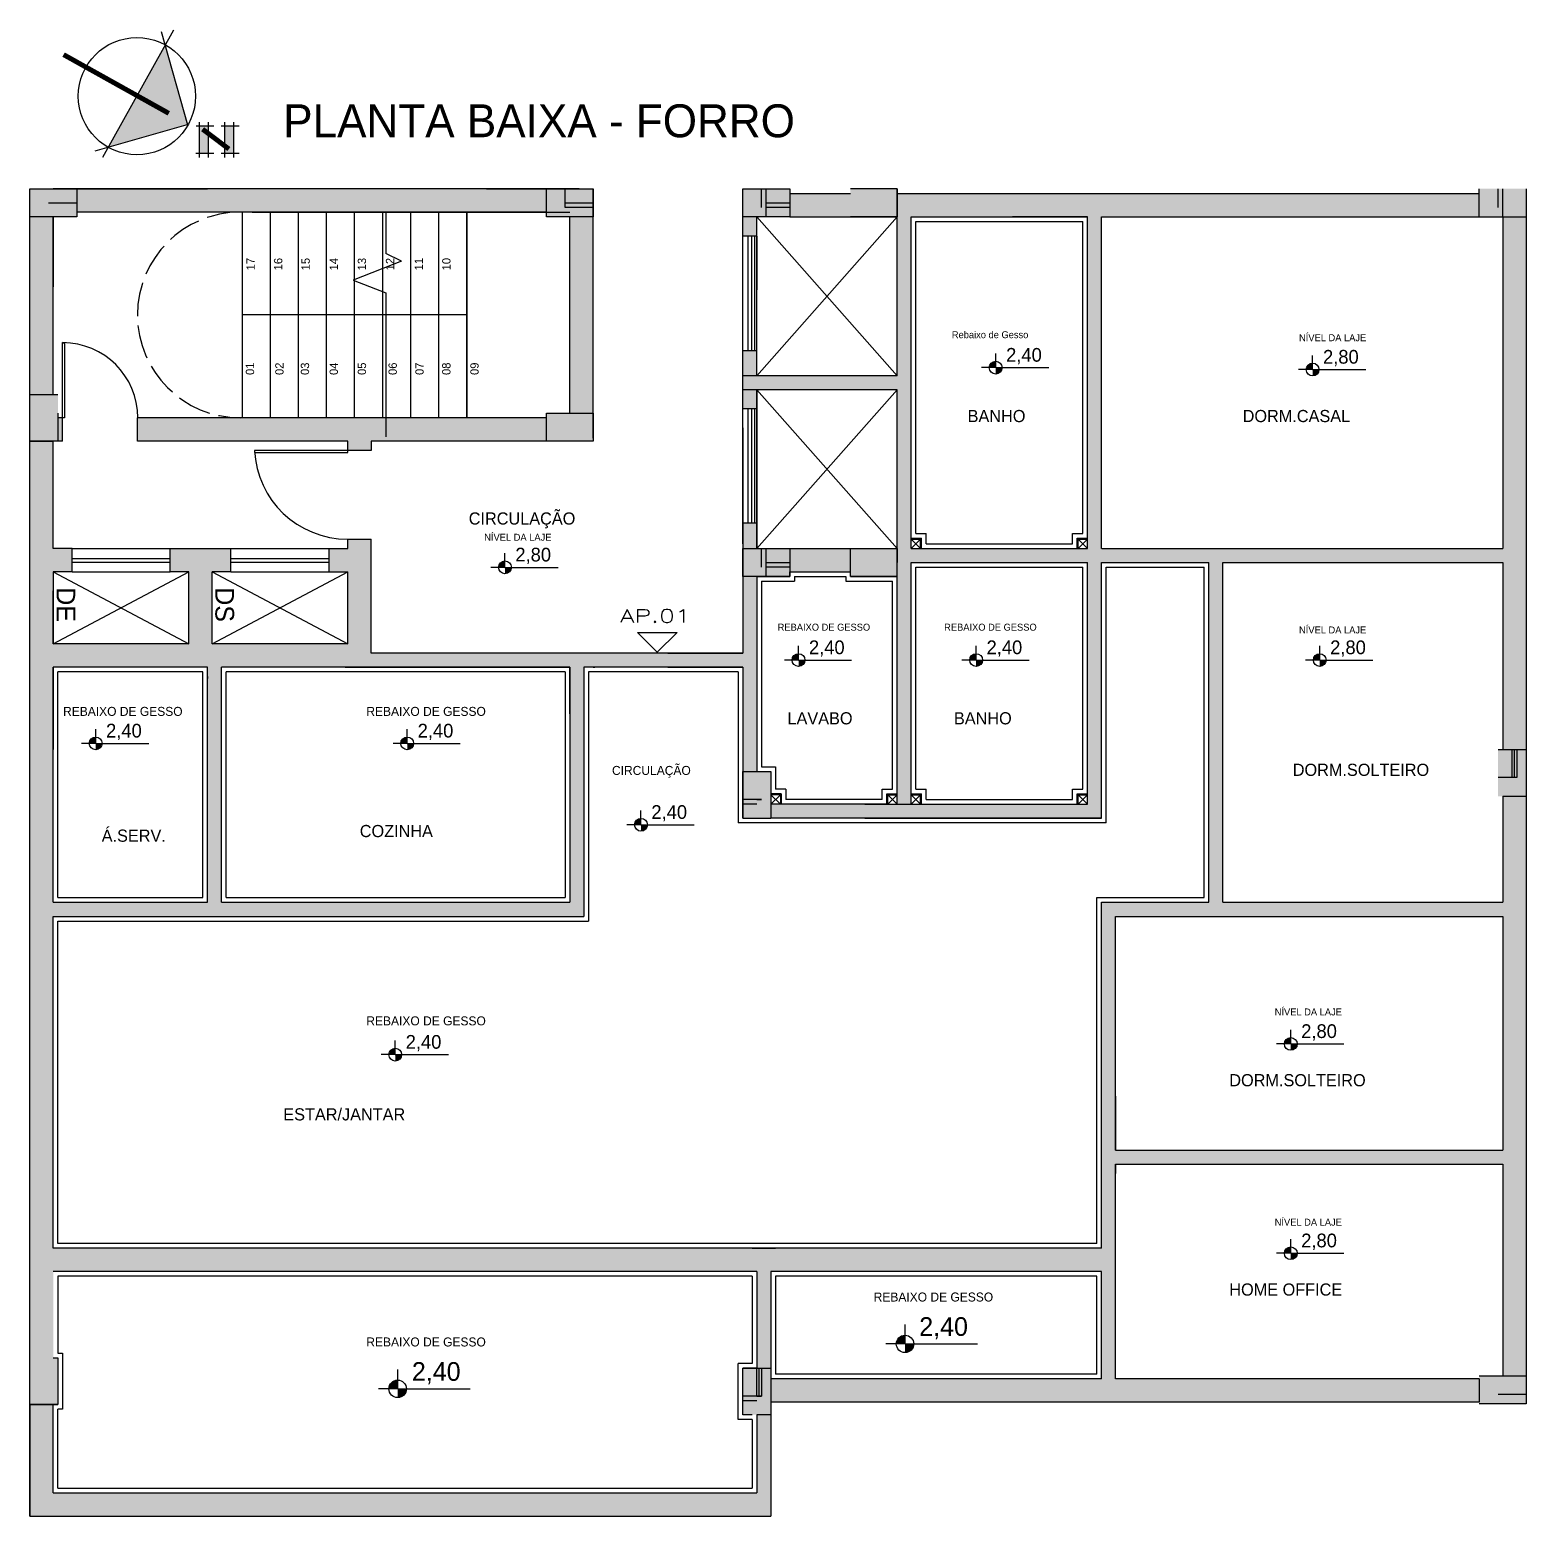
# Model space of a CAD drawing. Header units: millimetres. Extents: x 935 to 1399, y 512 to 900.
# Drawn here: x 1259.73 to 1275.73, y 815.16 to 831.06 of the extents above; entities that cross this region are included whole.
import ezdxf

# ---------------------------------------------------------------- set-up
doc = ezdxf.new("R2010")
doc.units = ezdxf.units.MM
doc.linetypes.add('ACAD_ISO02W100', pattern=[15, 12, -3])
for name, color, linetype in [('COR1', 1, 'Continuous'), ('COR2', 2, 'Continuous'), ('COR5', 5, 'Continuous'), ('COTAS', 6, 'Continuous'), ('MOBIL', 7, 'Continuous'), ('projeçao', 7, 'ACAD_ISO02W100'), ('SANITARIOS', 5, 'Continuous'), ('UNIDADE', 3, 'Continuous')]:
    doc.layers.add(name, color=color, linetype=linetype)
doc.styles.add('REGUA80', font='simplex.shx', dxfattribs={"width": 1.4, "height": 20})

msp = doc.modelspace()

# ---------------------------------------------------------------- hatches: boundary and pattern name
h = msp.add_hatch(color=254)
h.paths.add_polyline_path([(1265.25481, 829.35952), (1260.23213, 829.35952), (1260.23213, 829.10952), (1265.25481, 829.10952)])
h.paths.add_polyline_path([(1265.75481, 829.05952), (1265.50481, 829.05952), (1265.50481, 826.95952), (1265.75481, 826.95952)])
h.paths.add_polyline_path([(1265.25481, 826.90952), (1260.88213, 826.90952), (1260.88213, 826.65952), (1263.13213, 826.65952), (1263.13213, 826.55952), (1263.38213, 826.55952), (1263.38213, 826.65952), (1265.25481, 826.65952)])
h.paths.add_polyline_path([(1260.08213, 826.90952), (1260.03213, 826.90952), (1260.03213, 826.65952), (1260.08213, 826.65952)])
h.paths.add_polyline_path([(1259.98213, 827.44952), (1259.73213, 827.44952), (1259.73213, 827.15952), (1259.98213, 827.15952)])
h.paths.add_polyline_path([(1259.98213, 829.05952), (1259.73213, 829.05952), (1259.73213, 828.76952), (1259.98213, 828.76952)])
for color, points in [(256, [(1260.23213, 829.35952), (1259.73213, 829.35952), (1259.73213, 829.05952), (1260.23213, 829.05952)]), (256, [(1260.23213, 829.35952), (1259.73213, 829.35952), (1259.73213, 829.05952), (1260.23213, 829.05952)]), (256, [(1265.75481, 829.35952), (1265.25481, 829.35952), (1265.25481, 829.05952), (1265.75481, 829.05952)]), (256, [(1267.85713, 829.35952), (1267.35713, 829.35952), (1267.35713, 829.05952), (1267.85713, 829.05952)]), (256, [(1269.00713, 829.35952), (1268.50713, 829.35952), (1268.50713, 829.05952), (1269.00713, 829.05952)]), (256, [(1275.73213, 829.35952), (1275.23213, 829.35952), (1275.23213, 829.05952), (1275.73213, 829.05952)]), (254, [(1259.98213, 828.76952), (1259.73213, 828.76952), (1259.73213, 827.44952), (1259.98213, 827.44952)]), (256, [(1260.03213, 826.65952), (1260.03213, 827.15952), (1259.73213, 827.15952), (1259.73213, 826.65952)]), (256, [(1265.25481, 826.95952), (1265.25481, 826.65952), (1265.75481, 826.65952), (1265.75481, 826.95952)]), (256, [(1267.85713, 825.50952), (1267.35713, 825.50952), (1267.35713, 825.20952), (1267.85713, 825.20952)]), (256, [(1269.00713, 825.50952), (1268.50713, 825.50952), (1268.50713, 825.20952), (1269.00713, 825.20952)]), (256, [(1275.43213, 823.35952), (1275.43213, 822.85952), (1275.73213, 822.85952), (1275.73213, 823.35952)]), (256, [(1267.35713, 823.12558), (1267.35713, 822.62558), (1267.65713, 822.62558), (1267.65713, 823.12558)]), (256, [(1259.73213, 816.35199), (1260.03213, 816.35199), (1260.03213, 816.85199), (1259.73213, 816.85199)]), (256, [(1267.35713, 816.74346), (1267.35713, 816.24346), (1267.65713, 816.24346), (1267.65713, 816.74346)]), (256, [(1275.73213, 816.65952), (1275.23213, 816.65952), (1275.23213, 816.35952), (1275.73213, 816.35952)])]:
    msp.add_hatch(color=color).paths.add_polyline_path(points)
h = msp.add_hatch(color=254)
h.dxf.hatch_style = 1
h.paths.add_polyline_path([(1269.15713, 829.05952), (1271.04044, 829.05952), (1271.04044, 825.50952), (1271.19044, 825.50952), (1271.19044, 827.90952), (1271.19044, 829.05952), (1275.23213, 829.05952), (1275.23213, 829.30952), (1274.03213, 829.30952), (1269.00713, 829.30952), (1269.00713, 829.05952), (1269.00713, 827.70952), (1269.00713, 827.53452), (1269.00713, 827.40952), (1269.00713, 827.35952), (1267.35713, 827.35952), (1267.35713, 827.20952), (1269.00713, 827.20952), (1269.00713, 825.50952), (1269.15713, 825.50952), (1269.15713, 827.20952)])
h.paths.add_polyline_path([(1275.73213, 829.05952), (1275.48213, 829.05952), (1275.48213, 825.50952), (1275.73213, 825.50952)])
h = msp.add_hatch(color=254)
h.dxf.hatch_style = 1
h.paths.add_polyline_path([(1268.50713, 829.30952), (1267.85713, 829.30952), (1267.85713, 829.15952), (1267.85713, 829.05952), (1268.50713, 829.05952)])
h.paths.add_polyline_path([(1267.50713, 829.05952), (1267.35713, 829.05952), (1267.35713, 828.85261), (1267.50713, 828.85261)])
h.paths.add_polyline_path([(1267.50713, 827.62761), (1267.35713, 827.62761), (1267.35713, 827.35952), (1267.50713, 827.35952)])
h.paths.add_polyline_path([(1267.50713, 827.20952), (1267.35713, 827.20952), (1267.35713, 827.00817), (1267.50713, 827.00817)])
h.paths.add_polyline_path([(1268.50713, 825.50952), (1267.85713, 825.50952), (1267.85713, 825.30952), (1267.85713, 825.25952), (1268.50713, 825.25952)])
h.paths.add_polyline_path([(1267.50713, 825.78317), (1267.35713, 825.78317), (1267.35713, 825.55952), (1267.35713, 825.50952), (1267.50713, 825.50952)])
h = msp.add_hatch(color=7)
h.paths.add_polyline_path([(1270.06022, 827.51439, 0.41421356), (1269.99179, 827.44596), (1270.06022, 827.44596)])
h.paths.add_polyline_path([(1270.06022, 827.44596), (1270.06022, 827.37754, 0.41421356), (1270.12864, 827.44596)])
h = msp.add_hatch(color=7)
h.paths.add_polyline_path([(1273.44913, 827.49346, 0.41421356), (1273.3807, 827.42504), (1273.44913, 827.42504)])
h.paths.add_polyline_path([(1273.44913, 827.42504), (1273.44913, 827.35661, 0.41421356), (1273.51756, 827.42504)])
h = msp.add_hatch(color=254)
h.dxf.hatch_style = 1
h.paths.add_polyline_path([(1259.98213, 824.49163), (1259.98213, 824.75952), (1259.98213, 825.00952), (1259.98213, 825.05952), (1259.98213, 825.25952), (1260.18213, 825.25952), (1260.18213, 825.50952), (1259.98213, 825.50952), (1259.98213, 826.65952), (1259.83213, 826.65952), (1259.73213, 826.65952), (1259.73213, 821.57558), (1265.65481, 821.57558), (1265.65481, 824.39163), (1263.38213, 824.39163), (1263.38213, 825.50952), (1263.38213, 825.60942), (1263.13213, 825.60942), (1263.13213, 825.50952), (1262.93213, 825.50952), (1262.93213, 825.25952), (1263.13213, 825.25952), (1263.13213, 824.49163), (1261.68213, 824.49163), (1261.68213, 825.25952), (1261.88213, 825.25952), (1261.88213, 825.50952), (1261.23213, 825.50952), (1261.23213, 825.25952), (1261.43213, 825.25952), (1261.43213, 824.65952), (1261.43213, 824.50952), (1261.43213, 824.49163)])
h.paths.add_polyline_path([(1261.63213, 824.24163), (1261.63213, 821.72558), (1259.98213, 821.72558), (1259.98213, 824.24163)], flags=16)
h.paths.add_polyline_path([(1261.58213, 824.19163), (1261.58213, 821.77558), (1260.03213, 821.77558), (1260.03213, 824.19163)], flags=0)
h.paths.add_polyline_path([(1260.50366, 823.42555, -1), (1260.36681, 823.42555, -1)], flags=0)
h.paths.add_polyline_path([(1261.78213, 824.24163), (1265.50481, 824.24163), (1265.50481, 821.72558), (1261.78213, 821.72558)], flags=16)
h.paths.add_polyline_path([(1261.83213, 824.19163), (1265.45481, 824.19163), (1265.45481, 821.77558), (1261.83213, 821.77558)], flags=0)
h.paths.add_polyline_path([(1263.8355, 823.42555, -1), (1263.69864, 823.42555, -1)], flags=0)
h.paths.add_polyline_path([(1260.50999, 823.672), (1261.02328, 823.672), (1261.02328, 823.42758), (1260.50999, 823.42758)], flags=8)
h.paths.add_polyline_path([(1260.06265, 823.84017), (1261.58389, 823.84017), (1261.58389, 823.69606), (1260.06265, 823.69606)], flags=8)
h.paths.add_polyline_path([(1263.30558, 823.84017), (1264.82681, 823.84017), (1264.82681, 823.69606), (1263.30558, 823.69606)], flags=8)
h.paths.add_polyline_path([(1263.84183, 823.672), (1264.35511, 823.672), (1264.35511, 823.42758), (1263.84183, 823.42758)], flags=8)
h.paths.add_polyline_path([(1263.22688, 822.58566), (1264.11529, 822.58566), (1264.11529, 822.39064), (1263.22688, 822.39064)], flags=8)
h.paths.add_polyline_path([(1260.46736, 822.53613), (1261.26909, 822.53613), (1261.26909, 822.34112), (1260.46736, 822.34112)], flags=8)
h = msp.add_hatch(color=254)
h.dxf.hatch_style = 1
h.paths.add_polyline_path([(1271.19044, 825.50952), (1271.04044, 825.50952), (1269.15713, 825.50952), (1269.00713, 825.50952), (1269.00713, 822.77558), (1269.15713, 822.77558), (1269.15713, 825.35952), (1270.89044, 825.35952), (1271.04044, 825.35952), (1271.04044, 823.77558), (1271.04044, 822.77558), (1271.19044, 822.77558)])
h = msp.add_hatch(color=254)
h.dxf.hatch_style = 1
h.paths.add_polyline_path([(1275.73213, 825.50952), (1272.44044, 825.50952), (1272.14044, 825.50952), (1271.19444, 825.50952), (1271.19044, 825.51352), (1271.19044, 825.50952), (1271.19044, 825.35952), (1272.34044, 825.35952), (1272.34044, 821.95747), (1272.49044, 821.95747), (1272.49044, 825.35952), (1275.48213, 825.35952), (1275.48213, 823.35952), (1275.63213, 823.35952), (1275.73213, 823.35952)])
h.paths.add_polyline_path([(1275.73213, 822.85952), (1275.48213, 822.85952), (1275.48213, 822.00257), (1275.48213, 821.95747), (1275.73213, 821.95747)], flags=17)
h = msp.add_hatch(color=7)
h.paths.add_polyline_path([(1264.81196, 825.3773, 0.41421356), (1264.74353, 825.30888), (1264.81196, 825.30888)])
h.paths.add_polyline_path([(1264.81196, 825.30888), (1264.81196, 825.24045, 0.41421356), (1264.88038, 825.30888)])
h = msp.add_hatch(color=254)
h.dxf.hatch_style = 1
h.paths.add_polyline_path([(1267.50713, 825.20952), (1267.35713, 825.20952), (1267.35713, 824.39163), (1267.35713, 823.12558), (1267.50713, 823.12558), (1267.50713, 824.24163)])
h = msp.add_hatch(color=254)
h.dxf.hatch_style = 1
h.paths.add_polyline_path([(1267.35713, 824.39163), (1265.65481, 824.39163), (1265.65481, 824.24163), (1267.35713, 824.24163)])
h = msp.add_hatch(color=7)
h.paths.add_polyline_path([(1267.95157, 824.3855, 0.41421356), (1267.88314, 824.31707), (1267.95157, 824.31707)])
h.paths.add_polyline_path([(1267.95157, 824.31707), (1267.95157, 824.24864, 0.41421356), (1268.01999, 824.31707)])
h = msp.add_hatch(color=7)
h.paths.add_polyline_path([(1269.8511, 824.3855, 0.41421356), (1269.78268, 824.31707), (1269.8511, 824.31707)])
h.paths.add_polyline_path([(1269.8511, 824.31707), (1269.8511, 824.24864, 0.41421356), (1269.91953, 824.31707)])
h = msp.add_hatch(color=7)
h.paths.add_polyline_path([(1273.52566, 824.3855, 0.41421356), (1273.45724, 824.31707), (1273.52566, 824.31707)])
h.paths.add_polyline_path([(1273.52566, 824.31707), (1273.52566, 824.24864, 0.41421356), (1273.59409, 824.31707)])
h = msp.add_hatch(color=7)
h.paths.add_polyline_path([(1260.43524, 823.49398, 0.41421356), (1260.36681, 823.42555), (1260.43524, 823.42555)])
h.paths.add_polyline_path([(1260.43524, 823.42555), (1260.43524, 823.35713, 0.41421356), (1260.50366, 823.42555)])
h = msp.add_hatch(color=7)
h.paths.add_polyline_path([(1263.76707, 823.49398, 0.41421356), (1263.69864, 823.42555), (1263.76707, 823.42555)])
h.paths.add_polyline_path([(1263.76707, 823.42555), (1263.76707, 823.35713, 0.41421356), (1263.8355, 823.42555)])
h = msp.add_hatch(color=254)
h.dxf.hatch_style = 1
h.paths.add_polyline_path([(1271.19044, 822.77558), (1269.15713, 822.77558), (1268.65935, 822.77558), (1267.65713, 822.77558), (1267.65713, 822.62558), (1271.19044, 822.62558)])
h = msp.add_hatch(color=7)
h.paths.add_polyline_path([(1266.26658, 822.62343, 0.41421356), (1266.19815, 822.55501), (1266.26658, 822.55501)])
h.paths.add_polyline_path([(1266.26658, 822.55501), (1266.26658, 822.48658, 0.41421356), (1266.335, 822.55501)])
h = msp.add_hatch(color=254)
h.dxf.hatch_style = 1
h.paths.add_polyline_path([(1275.73213, 821.95747), (1275.48213, 821.95747), (1275.48213, 821.72558), (1272.49044, 821.72558), (1272.49044, 821.95747), (1272.34044, 821.95747), (1272.34044, 821.72558), (1271.19044, 821.72558), (1271.19044, 821.57558), (1275.73213, 821.57558)])
h = msp.add_hatch(color=254)
h.dxf.hatch_style = 1
h.paths.add_polyline_path([(1259.98213, 821.57558), (1259.73213, 821.57558), (1259.73213, 816.85199), (1259.98213, 816.85199), (1259.98213, 818.00558)])
h = msp.add_hatch(color=254)
h.dxf.hatch_style = 1
h.paths.add_polyline_path([(1271.34044, 821.57558), (1271.19044, 821.57558), (1271.19044, 818.92558), (1275.73213, 818.92558), (1275.73213, 821.57558), (1275.48213, 821.57558), (1275.48213, 821.12558), (1275.48213, 819.92558), (1275.48213, 819.62558), (1275.48213, 819.07558), (1271.34044, 819.07558)])
h.paths.add_polyline_path([(1275.73213, 818.92558), (1275.48213, 818.92558), (1275.48213, 816.65952), (1275.73213, 816.65952)])
h = msp.add_hatch(color=7)
h.paths.add_polyline_path([(1263.63915, 820.16458, 0.41421356), (1263.57072, 820.09615), (1263.63915, 820.09615)])
h.paths.add_polyline_path([(1263.63915, 820.09615), (1263.63915, 820.02772, 0.41421356), (1263.70757, 820.09615)])
h = msp.add_hatch(color=7)
h.paths.add_polyline_path([(1273.21607, 820.2793, 0.41421356), (1273.14765, 820.21087), (1273.21607, 820.21087)])
h.paths.add_polyline_path([(1273.21607, 820.21087), (1273.21607, 820.14245, 0.41421356), (1273.2845, 820.21087)])
h = msp.add_hatch(color=254)
h.dxf.hatch_style = 1
h.paths.add_polyline_path([(1271.34044, 818.92558), (1271.19044, 818.92558), (1271.19044, 818.02558), (1271.19044, 816.37952), (1275.23213, 816.37952), (1275.23213, 816.62952), (1271.34044, 816.62952)])
h = msp.add_hatch(color=254)
h.dxf.hatch_style = 1
h.paths.add_polyline_path([(1267.65713, 818.02558), (1267.50713, 818.02558), (1267.50713, 816.74346), (1267.55713, 816.74346), (1267.65713, 816.74346)])
h.paths.add_polyline_path([(1271.19044, 816.62952), (1267.65713, 816.62952), (1267.65713, 816.37952), (1271.19044, 816.37952)])
h = msp.add_hatch(color=7)
h.paths.add_polyline_path([(1273.21607, 818.03989, 0.41421356), (1273.14765, 817.97147), (1273.21607, 817.97147)])
h.paths.add_polyline_path([(1273.21607, 817.97147), (1273.21607, 817.90304, 0.41421356), (1273.2845, 817.97147)])
h = msp.add_hatch(color=7)
h.paths.add_polyline_path([(1269.09075, 817.09464, 0.41421356), (1268.99744, 817.00132), (1269.09075, 817.00132)])
h.paths.add_polyline_path([(1269.09075, 817.00132), (1269.09075, 816.908, 0.41421356), (1269.18407, 817.00132)])
h = msp.add_hatch(color=7)
h.paths.add_polyline_path([(1263.66513, 816.61379, 0.41421356), (1263.57182, 816.52048), (1263.66513, 816.52048)])
h.paths.add_polyline_path([(1263.66513, 816.52048), (1263.66513, 816.42716, 0.41421356), (1263.75845, 816.52048)])
h = msp.add_hatch(color=254)
h.dxf.hatch_style = 1
h.paths.add_polyline_path([(1259.98213, 816.35199), (1259.73213, 816.35199), (1259.73213, 815.15952), (1267.50713, 815.15952), (1267.65713, 815.15952), (1267.65713, 815.40952), (1259.98213, 815.40952)])
h = msp.add_hatch(color=254)
h.dxf.hatch_style = 1
h.paths.add_polyline_path([(1267.65713, 816.24346), (1267.50713, 816.24346), (1267.50713, 815.40952), (1267.65713, 815.40952)])
at = {"layer": 'MOBIL'}
for points in [[(1267.50713, 818.02558), (1259.98213, 818.02558), (1259.98213, 817.77558), (1267.50713, 817.77558)], [(1271.19044, 818.02558), (1267.70713, 818.02558), (1267.65713, 818.02558), (1267.65713, 817.77558), (1271.19044, 817.77558)]]:
    msp.add_hatch(color=254, dxfattribs=at).paths.add_polyline_path(points)

# ---------------------------------------------------------------- linework, layer by layer
for p, q in [((1259.73213, 829.35952), (1260.23213, 829.35952)), ((1259.73213, 829.05952), (1259.73213, 829.35952)), ((1259.73213, 829.35952), (1260.23213, 829.35952)), ((1259.73213, 829.35952), (1260.23213, 829.35952)), ((1259.73213, 829.05952), (1259.73213, 829.35952)), ((1260.23213, 829.35952), (1260.23213, 829.05952)), ((1260.23213, 829.35952), (1260.23213, 829.15952)), ((1260.23213, 829.35952), (1260.23213, 829.05952)), ((1260.23213, 829.35952), (1260.23213, 829.15952)), ((1265.25481, 829.35952), (1265.75481, 829.35952)), ((1265.25481, 829.05952), (1265.25481, 829.35952)), ((1265.45481, 829.15952), (1265.45481, 829.35952)), ((1265.45481, 829.35952), (1265.75481, 829.35952)), ((1265.75481, 829.35952), (1265.75481, 829.05952)), ((1265.75481, 829.35952), (1265.75481, 829.15952)), ((1267.35713, 829.35952), (1267.85713, 829.35952)), ((1267.35713, 829.05952), (1267.35713, 829.35952)), ((1267.55713, 829.15952), (1267.55713, 829.35952)), ((1267.55713, 829.35952), (1267.85713, 829.35952)), ((1267.60713, 829.05952), (1267.60713, 829.35952)), ((1267.85713, 829.35952), (1267.85713, 829.05952)), ((1267.85713, 829.35952), (1267.85713, 829.15952)), ((1269.00713, 829.05952), (1269.00713, 829.35952)), ((1269.00713, 829.35952), (1269.00713, 829.20952)), ((1269.00713, 829.05952), (1269.00713, 829.35952)), ((1275.23213, 829.05952), (1275.23213, 829.35952)), ((1275.43213, 829.15952), (1275.43213, 829.35952)), ((1275.48213, 829.05952), (1275.48213, 829.35952)), ((1275.73213, 829.35952), (1275.73213, 829.05952)), ((1275.73213, 829.35952), (1275.73213, 829.15952)), ((1259.93213, 829.20952), (1260.23213, 829.20952)), ((1259.93213, 829.20952), (1260.23213, 829.20952)), ((1265.45481, 829.20952), (1265.75481, 829.20952)), ((1265.75481, 829.15952), (1265.45481, 829.15952)), ((1267.60713, 829.20952), (1267.85713, 829.20952)), ((1267.85713, 829.15952), (1267.60713, 829.15952)), ((1260.23213, 829.05952), (1259.73213, 829.05952)), ((1260.23213, 829.05952), (1259.73213, 829.05952)), ((1265.75481, 829.05952), (1265.25481, 829.05952)), ((1267.85713, 829.05952), (1267.35713, 829.05952)), ((1269.00713, 829.05952), (1268.50713, 829.05952)), ((1275.23213, 829.05952), (1275.73213, 829.05952)), ((1259.73213, 826.65952), (1259.73213, 827.15952)), ((1259.73213, 827.15952), (1260.03213, 827.15952)), ((1260.03213, 826.95952), (1260.03213, 826.65952)), ((1260.03213, 826.90952), (1260.03213, 826.65952)), ((1265.25481, 826.95952), (1265.75481, 826.95952)), ((1265.25481, 826.65952), (1265.25481, 826.95952)), ((1265.45481, 826.95952), (1265.75481, 826.95952)), ((1265.75481, 826.95952), (1265.75481, 826.65952)), ((1265.75481, 826.95952), (1265.75481, 826.75952)), ((1260.03213, 826.65952), (1259.73213, 826.65952)), ((1260.03213, 826.65952), (1259.83213, 826.65952)), ((1265.75481, 826.65952), (1265.25481, 826.65952)), ((1267.35713, 825.50952), (1267.85713, 825.50952)), ((1267.35713, 825.20952), (1267.35713, 825.50952)), ((1267.55713, 825.30952), (1267.55713, 825.50952)), ((1267.55713, 825.50952), (1267.85713, 825.50952)), ((1267.60713, 825.20952), (1267.60713, 825.50952)), ((1267.85713, 825.50952), (1267.85713, 825.20952)), ((1267.85713, 825.50952), (1267.85713, 825.30952)), ((1268.50713, 825.20952), (1268.50713, 825.50952)), ((1269.00713, 825.20952), (1269.00713, 825.50952)), ((1269.00713, 825.50952), (1269.00713, 825.35952)), ((1267.60713, 825.35952), (1267.85713, 825.35952)), ((1267.85713, 825.30952), (1267.60713, 825.30952)), ((1267.85713, 825.20952), (1267.35713, 825.20952)), ((1269.00713, 825.20952), (1268.50713, 825.20952)), ((1275.43213, 823.35952), (1275.73213, 823.35952)), ((1275.43213, 823.35952), (1275.63213, 823.35952)), ((1275.48213, 823.35952), (1275.73213, 823.35952)), ((1275.58213, 823.05952), (1275.58213, 823.35952)), ((1275.60713, 823.05952), (1275.60713, 823.35952)), ((1275.63213, 823.35952), (1275.63213, 823.05952)), ((1267.35713, 823.12558), (1267.65713, 823.12558)), ((1267.35713, 822.62558), (1267.35713, 823.12558)), ((1267.35713, 823.12558), (1267.55713, 823.12558)), ((1267.35713, 822.82558), (1267.35713, 823.12558)), ((1267.40713, 823.12558), (1267.65713, 823.12558)), ((1267.65713, 823.12558), (1267.65713, 822.62558)), ((1275.63213, 823.05952), (1275.43213, 823.05952)), ((1267.55713, 822.82558), (1267.35713, 822.82558)), ((1267.50713, 822.77558), (1267.35713, 822.77558)), ((1267.50713, 822.82558), (1267.55713, 822.82558)), ((1275.48213, 822.85952), (1275.73213, 822.85952)), ((1267.40713, 822.62558), (1267.65713, 822.62558)), ((1271.34044, 819.6533), (1271.34044, 819.07558)), ((1259.73213, 816.35199), (1259.73213, 816.85199)), ((1260.03213, 816.85199), (1260.03213, 816.82558)), ((1267.35713, 816.74346), (1267.65713, 816.74346)), ((1267.35713, 816.24346), (1267.35713, 816.74346)), ((1267.35713, 816.74346), (1267.55713, 816.74346)), ((1267.35713, 816.44346), (1267.35713, 816.74346)), ((1267.40713, 816.74346), (1267.65713, 816.74346)), ((1267.50713, 816.44346), (1267.50713, 816.74346)), ((1267.53213, 816.44346), (1267.53213, 816.74346)), ((1267.55713, 816.74346), (1267.55713, 816.44346)), ((1267.65713, 816.74346), (1267.65713, 816.24346)), ((1275.23213, 816.65952), (1275.73213, 816.65952)), ((1275.43213, 816.65952), (1275.73213, 816.65952)), ((1275.73213, 816.65952), (1275.73213, 816.35952)), ((1275.73213, 816.65952), (1275.73213, 816.45952)), ((1260.03213, 816.52558), (1260.03213, 816.35199)), ((1259.73213, 816.35199), (1260.03213, 816.35199)), ((1260.03213, 816.35199), (1259.73213, 816.35199)), ((1267.55713, 816.44346), (1267.35713, 816.44346)), ((1267.50713, 816.39346), (1267.35713, 816.39346)), ((1267.50713, 816.44346), (1267.55713, 816.44346)), ((1275.73213, 816.35952), (1275.23213, 816.35952)), ((1275.73213, 816.45952), (1275.43213, 816.45952))]:
    msp.add_line(p, q)
at = {"color": 6}
for p, q in [((1259.98213, 829.35952), (1261.63213, 829.35952)), ((1261.43213, 829.35952), (1259.98213, 829.35952)), ((1259.98213, 829.35952), (1261.63213, 829.35952)), ((1261.43213, 829.35952), (1259.98213, 829.35952)), ((1265.25481, 829.35952), (1260.23213, 829.35952)), ((1261.58213, 829.35952), (1261.63213, 829.35952)), ((1261.63213, 829.35952), (1261.58213, 829.35952)), ((1261.58213, 829.35952), (1261.63213, 829.35952)), ((1264.61526, 829.35952), (1265.50481, 829.35952)), ((1265.60481, 829.35952), (1264.61526, 829.35952)), ((1264.61526, 829.35952), (1265.60481, 829.35952)), ((1265.60481, 829.35952), (1264.61526, 829.35952)), ((1265.75481, 826.68952), (1265.75481, 829.35952)), ((1267.85713, 829.30952), (1268.50713, 829.30952)), ((1269.00713, 829.30952), (1275.23213, 829.30952)), ((1269.00713, 829.30952), (1270.849, 829.30952)), ((1274.03213, 829.30952), (1275.23213, 829.30952)), ((1259.73213, 815.15952), (1259.73213, 829.05952)), ((1259.98213, 829.05952), (1259.98213, 828.30952)), ((1259.98213, 829.05952), (1259.98213, 828.30952)), ((1259.98213, 827.15952), (1259.98213, 829.05952)), ((1265.25481, 829.10952), (1260.23213, 829.10952)), ((1262.00481, 826.90952), (1262.00481, 829.10952)), ((1262.10713, 829.10952), (1264.90713, 829.10952)), ((1262.30481, 826.90952), (1262.30481, 829.10952)), ((1262.60481, 826.90952), (1262.60481, 829.10952)), ((1262.90481, 826.90952), (1262.90481, 829.10952)), ((1263.20481, 826.90952), (1263.20481, 829.10952)), ((1263.50481, 826.90952), (1263.50481, 829.10952)), ((1263.80481, 826.90952), (1263.80481, 829.10952)), ((1264.10481, 826.90952), (1264.10481, 829.10952)), ((1264.40481, 829.10952), (1264.40481, 826.90952)), ((1264.40481, 826.90952), (1264.40481, 829.10952)), ((1264.90713, 829.10952), (1265.50481, 829.10952)), ((1265.50481, 826.95952), (1265.50481, 829.05952)), ((1267.35713, 826.36319), (1267.35713, 829.11319)), ((1267.50713, 827.53452), (1267.50713, 829.05952)), ((1267.85713, 829.05952), (1269.00713, 829.05952)), ((1269.00713, 827.35952), (1269.00713, 829.05952)), ((1269.00713, 827.40952), (1269.00713, 829.05952)), ((1269.00713, 828.55952), (1269.00713, 829.05952)), ((1269.00713, 827.70952), (1269.00713, 829.05952)), ((1269.15713, 827.35952), (1269.15713, 829.05952)), ((1269.15713, 827.40952), (1269.15713, 829.05952)), ((1269.15713, 825.50952), (1269.15713, 829.05952)), ((1269.15713, 829.05952), (1271.04044, 829.05952)), ((1269.20713, 825.66952), (1269.20713, 829.00952)), ((1269.20713, 829.00952), (1270.99044, 829.00952)), ((1270.99044, 825.66952), (1270.99044, 829.00952)), ((1271.04044, 827.28452), (1271.04044, 829.05952)), ((1271.04044, 825.50952), (1271.04044, 829.05952)), ((1271.19044, 827.28452), (1271.19044, 829.05952)), ((1271.19044, 829.05952), (1275.23213, 829.05952)), ((1275.48213, 829.05952), (1275.48213, 825.50952)), ((1275.73213, 829.05952), (1275.73213, 816.35952)), ((1267.50713, 828.85261), (1267.35713, 828.85261)), ((1267.50713, 828.27761), (1267.50713, 828.85261)), ((1267.50713, 828.85261), (1267.50713, 828.27761)), ((1269.00713, 827.53452), (1269.00713, 828.76607)), ((1264.40481, 828.00952), (1262.00481, 828.00952)), ((1271.19044, 825.50952), (1271.19044, 827.90952)), ((1267.35713, 827.62761), (1267.50713, 827.62761)), ((1267.35713, 825.78317), (1267.35713, 827.58684)), ((1267.50713, 827.35952), (1267.50713, 827.62761)), ((1269.00713, 827.35952), (1267.35713, 827.35952)), ((1267.35713, 825.55952), (1267.35713, 827.21414)), ((1269.00713, 827.20952), (1267.35713, 827.20952)), ((1267.50713, 825.50952), (1267.50713, 827.20952)), ((1267.50713, 825.70952), (1267.50713, 827.20952)), ((1267.50713, 826.61184), (1267.50713, 827.20952)), ((1267.50713, 827.20952), (1267.50713, 825.70952)), ((1269.00713, 825.50952), (1269.00713, 827.20952)), ((1269.15713, 825.50952), (1269.15713, 827.20952)), ((1269.15713, 825.50952), (1269.15713, 827.20952)), ((1269.15713, 825.50952), (1269.15713, 827.20952)), ((1267.35713, 826.5605), (1267.35713, 827.0878)), ((1275.48213, 827.13095), (1275.48213, 825.50952)), ((1260.08213, 826.90952), (1260.03213, 826.90952)), ((1260.08213, 826.65952), (1260.08213, 826.90952)), ((1260.88213, 826.65952), (1260.88213, 826.90952)), ((1265.25481, 826.90952), (1260.88213, 826.90952)), ((1267.35713, 827.00817), (1267.50713, 827.00817)), ((1267.35713, 826.80177), (1267.35713, 824.39163)), ((1267.50713, 826.80177), (1267.50713, 825.50952)), ((1267.50713, 826.80177), (1267.50713, 825.50952)), ((1267.50713, 826.80177), (1267.50713, 825.50952)), ((1260.08213, 826.65952), (1259.98213, 826.65952)), ((1259.98213, 825.50952), (1259.98213, 826.65952)), ((1263.13213, 826.65952), (1260.88213, 826.65952)), ((1263.13213, 826.53952), (1263.13213, 826.65952)), ((1263.38213, 826.65952), (1263.38213, 826.55952)), ((1265.75481, 826.65952), (1263.38213, 826.65952)), ((1265.75481, 826.65952), (1265.22924, 826.65952)), ((1267.35713, 826.5605), (1267.35713, 826.58317)), ((1275.48213, 826.68452), (1275.48213, 825.50952)), ((1263.38213, 826.55952), (1263.13213, 826.55952)), ((1269.15713, 825.50952), (1269.15713, 825.92258)), ((1269.15713, 825.50952), (1269.15713, 825.92258)), ((1267.50713, 825.78317), (1267.35713, 825.78317)), ((1263.12918, 825.60942), (1263.38213, 825.60942)), ((1263.13213, 825.50952), (1263.13213, 825.60952)), ((1263.38213, 825.50952), (1263.38213, 825.60952)), ((1269.15713, 825.61952), (1269.26713, 825.61952)), ((1269.15713, 825.60952), (1269.25713, 825.60952)), ((1269.15713, 825.60952), (1269.25713, 825.60952)), ((1269.20713, 825.66952), (1269.31713, 825.66952)), ((1269.25713, 825.50952), (1269.25713, 825.60952)), ((1269.25713, 825.50952), (1269.25713, 825.60952)), ((1269.26713, 825.50952), (1269.26713, 825.61952)), ((1269.31713, 825.55952), (1269.31713, 825.66952)), ((1270.88044, 825.66952), (1270.99044, 825.66952)), ((1270.88044, 825.55952), (1270.88044, 825.66952)), ((1270.93044, 825.50952), (1270.93044, 825.61952)), ((1270.93044, 825.61952), (1271.04044, 825.61952)), ((1270.94044, 825.60952), (1271.04044, 825.60952)), ((1270.94044, 825.50952), (1270.94044, 825.60952)), ((1270.94044, 825.60952), (1271.04044, 825.60952)), ((1270.94044, 825.50952), (1270.94044, 825.60952)), ((1260.18213, 825.50952), (1259.98213, 825.50952)), ((1260.18213, 825.25952), (1260.18213, 825.50952)), ((1261.23213, 825.25952), (1261.23213, 825.50952)), ((1261.23213, 825.50952), (1261.88213, 825.50952)), ((1261.88213, 825.25952), (1261.88213, 825.50952)), ((1262.93213, 825.50952), (1263.13213, 825.50952)), ((1262.93213, 825.25952), (1262.93213, 825.50952)), ((1263.38213, 824.39163), (1263.38213, 825.50952)), ((1267.50713, 825.50952), (1269.00713, 825.50952)), ((1269.15713, 825.50952), (1271.04044, 825.50952)), ((1269.15713, 825.50952), (1271.04044, 825.50952)), ((1269.31713, 825.55952), (1270.88044, 825.55952)), ((1271.19444, 825.50952), (1272.19044, 825.50952)), ((1272.14044, 825.50952), (1272.44044, 825.50952)), ((1272.44044, 825.50952), (1275.48213, 825.50952)), ((1272.44044, 825.50952), (1275.48213, 825.50952)), ((1269.15713, 825.35952), (1270.89044, 825.35952)), ((1269.15713, 822.77558), (1269.15713, 825.35952)), ((1269.20713, 825.30952), (1270.99044, 825.30952)), ((1269.20713, 822.93558), (1269.20713, 825.30952)), ((1270.20713, 825.35952), (1271.04044, 825.35952)), ((1270.99044, 822.93558), (1270.99044, 825.30952)), ((1271.04044, 823.77558), (1271.04044, 825.35952)), ((1271.19044, 825.35952), (1272.34044, 825.35952)), ((1271.19044, 823.77558), (1271.19044, 825.35952)), ((1271.19044, 822.62558), (1271.19044, 825.35952)), ((1271.24044, 822.57558), (1271.24044, 825.30952)), ((1271.24044, 825.30952), (1272.29044, 825.30952)), ((1272.14044, 825.35952), (1272.34044, 825.35952)), ((1272.29044, 821.77558), (1272.29044, 825.30952)), ((1272.34044, 825.25952), (1272.34044, 825.35952)), ((1272.34044, 821.72558), (1272.34044, 825.35952)), ((1272.49044, 825.35952), (1275.48213, 825.35952)), ((1272.49044, 825.35952), (1275.48213, 825.35952)), ((1272.49044, 821.72558), (1272.49044, 825.35952)), ((1275.48213, 825.35952), (1275.48213, 823.35952)), ((1260.18213, 825.25952), (1259.98213, 825.25952)), ((1260.18213, 825.25952), (1259.98213, 825.25952)), ((1259.98213, 825.25952), (1259.98213, 824.49163)), ((1261.43213, 825.25952), (1261.23213, 825.25952)), ((1261.43213, 824.49163), (1261.43213, 825.25952)), ((1261.43213, 824.50952), (1261.43213, 825.25952)), ((1261.43213, 824.50952), (1261.43213, 825.25952)), ((1261.43213, 824.65952), (1261.43213, 825.25952)), ((1261.88213, 825.25952), (1261.68213, 825.25952)), ((1261.68213, 824.49163), (1261.68213, 825.25952)), ((1262.93213, 825.25952), (1263.13213, 825.25952)), ((1263.13213, 824.49163), (1263.13213, 825.25952)), ((1267.50713, 825.20952), (1267.50713, 824.24163)), ((1267.55713, 825.15952), (1267.55713, 823.17558)), ((1267.55713, 825.15952), (1267.90713, 825.15952)), ((1267.85713, 825.25952), (1268.50713, 825.25952)), ((1267.90713, 825.20952), (1268.45713, 825.20952)), ((1268.45713, 825.15952), (1268.95713, 825.15952)), ((1268.50713, 825.20952), (1269.00713, 825.20952)), ((1268.95713, 822.93558), (1268.95713, 825.15952)), ((1269.00713, 822.77558), (1269.00713, 825.20952)), ((1269.15713, 825.10287), (1269.15713, 825.20952)), ((1269.15713, 823.57258), (1269.15713, 825.20952)), ((1275.48213, 825.20952), (1275.48213, 823.35952)), ((1275.48213, 825.20952), (1275.48213, 823.35952)), ((1259.98213, 824.49163), (1259.98213, 825.05952)), ((1259.98213, 824.49163), (1259.98213, 825.00952)), ((1259.98213, 824.49163), (1259.98213, 824.75952)), ((1261.43213, 824.49163), (1259.98213, 824.49163)), ((1261.43213, 824.49163), (1259.98213, 824.49163)), ((1261.43213, 824.49163), (1261.43213, 824.54163)), ((1263.13213, 824.49163), (1261.68213, 824.49163)), ((1263.13213, 824.49163), (1261.68213, 824.49163)), ((1271.04044, 822.77558), (1271.04044, 824.55952)), ((1267.35713, 824.39163), (1263.38213, 824.39163)), ((1266.55481, 824.39163), (1267.35713, 824.39163)), ((1272.49044, 821.72558), (1272.49044, 824.45952)), ((1259.98213, 824.24163), (1259.98213, 823.35952)), ((1259.98213, 821.72558), (1259.98213, 824.24163)), ((1261.63213, 824.24163), (1259.98213, 824.24163)), ((1261.58213, 824.19163), (1260.03213, 824.19163)), ((1260.03213, 821.77558), (1260.03213, 824.19163)), ((1261.58213, 821.77558), (1261.58213, 824.19163)), ((1261.63213, 824.14163), (1261.63213, 824.24163)), ((1261.63213, 821.72558), (1261.63213, 824.24163)), ((1261.78213, 824.14163), (1261.78213, 824.24163)), ((1265.50481, 824.24163), (1261.78213, 824.24163)), ((1261.78213, 821.72558), (1261.78213, 824.24163)), ((1265.45481, 824.19163), (1261.83213, 824.19163)), ((1261.83213, 821.77558), (1261.83213, 824.19163)), ((1265.50481, 824.24163), (1265.13115, 824.24163)), ((1265.45481, 824.19163), (1265.45481, 821.77558)), ((1265.50481, 824.24163), (1265.50481, 821.72558)), ((1265.65481, 824.24163), (1265.65481, 821.57558)), ((1267.35713, 824.24163), (1265.65481, 824.24163)), ((1265.70481, 824.19163), (1265.70481, 821.52558)), ((1267.30713, 824.19163), (1265.70481, 824.19163)), ((1265.75481, 824.24163), (1265.77481, 824.24163)), ((1265.77481, 824.24163), (1265.75481, 824.24163)), ((1266.55481, 824.24163), (1267.35713, 824.24163)), ((1267.30713, 824.19163), (1267.30713, 822.57558)), ((1267.35713, 824.24163), (1267.35713, 822.62558)), ((1267.50713, 824.24163), (1267.50713, 823.12558)), ((1267.55713, 823.17558), (1267.65713, 823.17558)), ((1267.65713, 823.17558), (1267.70713, 823.17558)), ((1267.70713, 823.17558), (1267.70713, 822.93558)), ((1267.76713, 822.88558), (1267.65713, 822.88558)), ((1267.81713, 822.93558), (1267.70713, 822.93558)), ((1267.76713, 822.88558), (1267.76713, 822.77558)), ((1267.81713, 822.93558), (1267.81713, 822.82558)), ((1268.84713, 822.93558), (1268.95713, 822.93558)), ((1268.84713, 822.82558), (1268.84713, 822.93558)), ((1268.89713, 822.77558), (1268.89713, 822.88558)), ((1268.89713, 822.88558), (1269.00713, 822.88558)), ((1269.15713, 822.88558), (1269.26713, 822.88558)), ((1269.20713, 822.93558), (1269.31713, 822.93558)), ((1269.26713, 822.77558), (1269.26713, 822.88558)), ((1269.31713, 822.82558), (1269.31713, 822.93558)), ((1270.88044, 822.93558), (1270.99044, 822.93558)), ((1270.88044, 822.82558), (1270.88044, 822.93558)), ((1270.93044, 822.77558), (1270.93044, 822.88558)), ((1270.93044, 822.88558), (1271.04044, 822.88558)), ((1267.75713, 822.87558), (1267.65713, 822.87558)), ((1267.75713, 822.87558), (1267.65713, 822.87558)), ((1268.89713, 822.77558), (1267.65713, 822.77558)), ((1267.75713, 822.87558), (1267.75713, 822.77558)), ((1267.75713, 822.87558), (1267.75713, 822.77558)), ((1267.77713, 822.77558), (1267.75713, 822.77558)), ((1268.84713, 822.82558), (1267.81713, 822.82558)), ((1268.65935, 822.77558), (1269.00713, 822.77558)), ((1268.65935, 822.77558), (1269.15713, 822.77558)), ((1268.90713, 822.87558), (1269.00713, 822.87558)), ((1268.90713, 822.77558), (1268.90713, 822.87558)), ((1268.90713, 822.87558), (1269.00713, 822.87558)), ((1268.90713, 822.77558), (1268.90713, 822.87558)), ((1269.15713, 822.87558), (1269.25713, 822.87558)), ((1269.15713, 822.87558), (1269.25713, 822.87558)), ((1269.15713, 822.77558), (1271.04044, 822.77558)), ((1269.25713, 822.77558), (1269.25713, 822.87558)), ((1269.25713, 822.77558), (1269.25713, 822.87558)), ((1269.31713, 822.82558), (1270.88044, 822.82558)), ((1270.94044, 822.87558), (1271.04044, 822.87558)), ((1270.94044, 822.77558), (1270.94044, 822.87558)), ((1270.94044, 822.87558), (1271.04044, 822.87558)), ((1270.94044, 822.77558), (1270.94044, 822.87558)), ((1275.48213, 822.85952), (1275.48213, 822.00257)), ((1275.48213, 822.78353), (1275.48213, 821.72558)), ((1275.48213, 822.78353), (1275.48213, 821.72558)), ((1271.24044, 822.57558), (1267.30713, 822.57558)), ((1267.35713, 822.62558), (1267.65713, 822.62558)), ((1271.19044, 822.62558), (1267.65713, 822.62558)), ((1268.65935, 822.62558), (1271.19044, 822.62558)), ((1260.03213, 821.77558), (1261.58213, 821.77558)), ((1261.83213, 821.77558), (1265.45481, 821.77558)), ((1265.65481, 821.82558), (1265.65481, 821.57558)), ((1271.14044, 818.07558), (1271.14044, 821.77558)), ((1271.14044, 821.77558), (1272.29044, 821.77558)), ((1259.98213, 821.72558), (1261.63213, 821.72558)), ((1261.78213, 821.72558), (1265.50481, 821.72558)), ((1271.19044, 818.02558), (1271.19044, 821.72558)), ((1271.19044, 821.72558), (1272.34044, 821.72558)), ((1272.24044, 821.72558), (1272.34044, 821.72558)), ((1272.49044, 821.72558), (1275.48213, 821.72558)), ((1259.98213, 821.57558), (1265.65481, 821.57558)), ((1259.98213, 818.02558), (1259.98213, 821.57558)), ((1260.03213, 821.52558), (1265.70481, 821.52558)), ((1260.03213, 818.07558), (1260.03213, 821.52558)), ((1271.34044, 819.07558), (1271.34044, 821.57558)), ((1271.34044, 821.57558), (1275.48213, 821.57558)), ((1272.24044, 821.57558), (1275.48213, 821.57558)), ((1272.34044, 821.57558), (1272.69044, 821.57558)), ((1275.48213, 821.57558), (1275.48213, 819.07558)), ((1275.48213, 821.57558), (1275.48213, 819.62558)), ((1275.48213, 821.57558), (1275.48213, 821.12558)), ((1275.48213, 821.57558), (1275.48213, 819.92558)), ((1275.48213, 821.57558), (1275.48213, 821.12558)), ((1271.34044, 819.07558), (1275.48213, 819.07558)), ((1271.34044, 816.62952), (1271.34044, 818.92558)), ((1271.34044, 818.92558), (1275.48213, 818.92558)), ((1271.34044, 818.92558), (1271.34044, 818.82558)), ((1275.48213, 818.92558), (1275.48213, 816.65952)), ((1275.48213, 818.77558), (1275.48213, 816.65952)), ((1275.48213, 818.54253), (1275.48213, 816.65952)), ((1275.48213, 818.15443), (1275.48213, 816.65952)), ((1267.70713, 818.02558), (1259.98213, 818.02558)), ((1271.14044, 818.07558), (1260.03213, 818.07558)), ((1267.45713, 818.02558), (1267.70713, 818.02558)), ((1271.19044, 818.02558), (1267.70713, 818.02558)), ((1267.50713, 817.77558), (1259.98213, 817.77558)), ((1267.50713, 817.77558), (1267.50713, 816.74346)), ((1267.65713, 817.77558), (1267.65713, 816.74346)), ((1271.19044, 817.77558), (1267.65713, 817.77558)), ((1271.19044, 816.62952), (1271.19044, 817.77558)), ((1260.03213, 817.72558), (1260.03213, 816.90199)), ((1267.45713, 817.72558), (1260.03213, 817.72558)), ((1267.45713, 817.72558), (1267.45713, 816.79346)), ((1267.70713, 817.72558), (1267.70713, 816.67952)), ((1271.14044, 817.72558), (1267.70713, 817.72558)), ((1271.14044, 816.67952), (1271.14044, 817.72558)), ((1259.98213, 816.85199), (1260.03213, 816.85199)), ((1260.03213, 816.90199), (1260.08213, 816.90199)), ((1260.08213, 816.90199), (1260.08213, 816.30199)), ((1267.45713, 816.79346), (1267.30713, 816.79346)), ((1267.30713, 816.19346), (1267.30713, 816.79346)), ((1267.50713, 816.74346), (1267.35713, 816.74346)), ((1271.14044, 816.67952), (1267.70713, 816.67952)), ((1271.19044, 816.62952), (1267.65713, 816.62952)), ((1275.23213, 816.62952), (1271.34044, 816.62952)), ((1259.73213, 816.35952), (1259.73213, 815.15952)), ((1259.98213, 815.40952), (1259.98213, 816.35199)), ((1275.23213, 816.37952), (1267.65713, 816.37952)), ((1260.03213, 815.45952), (1260.03213, 816.30199)), ((1260.08213, 816.30199), (1260.03213, 816.30199)), ((1267.35713, 816.19346), (1267.30713, 816.19346)), ((1267.45713, 816.19346), (1267.35713, 816.19346)), ((1267.45713, 816.19346), (1267.45713, 815.45952)), ((1267.50713, 816.24346), (1267.50713, 815.40952)), ((1267.65713, 816.24346), (1267.65713, 815.15952)), ((1259.98213, 815.40952), (1267.50713, 815.40952)), ((1260.03213, 815.45952), (1267.45713, 815.45952)), ((1259.73213, 815.15952), (1267.50713, 815.15952)), ((1267.50713, 815.15952), (1267.65713, 815.15952)), ((1267.50713, 815.15952), (1267.65713, 815.15952))]:
    msp.add_line(p, q, dxfattribs=at)
at = {"color": 1}
for p, q in [((1269.00713, 829.35952), (1268.50713, 829.35952)), ((1269.00713, 829.05952), (1267.50713, 827.35952)), ((1267.50713, 829.05952), (1269.00713, 827.35952)), ((1260.08213, 826.90952), (1260.08213, 827.71319)), ((1260.08213, 827.70952), (1260.10213, 827.70952)), ((1260.10213, 827.71294), (1260.10213, 826.90952)), ((1269.00713, 827.20952), (1267.50713, 825.50952)), ((1267.50713, 827.20952), (1269.00713, 825.50952)), ((1260.10213, 826.90952), (1260.08213, 826.90952)), ((1262.13213, 826.55952), (1262.13213, 826.53952)), ((1263.13213, 826.55952), (1262.13213, 826.55952)), ((1262.13213, 826.53952), (1263.13213, 826.53952)), ((1263.13213, 826.53952), (1263.13213, 826.55952)), ((1267.50713, 825.67952), (1267.50713, 825.65952)), ((1260.18213, 825.50952), (1261.23213, 825.50952)), ((1261.88213, 825.50952), (1262.93213, 825.50952)), ((1259.98213, 825.25952), (1261.43213, 824.49163)), ((1259.98213, 824.49163), (1261.43213, 825.25952)), ((1260.18213, 825.25952), (1261.23213, 825.25952)), ((1261.68213, 825.25952), (1263.13213, 824.49163)), ((1261.68213, 824.49163), (1263.13213, 825.25952)), ((1261.88213, 825.25952), (1262.93213, 825.25952)), ((1263.10481, 824.24163), (1265.50481, 824.24163)), ((1265.50481, 823.74335), (1265.50481, 824.24163)), ((1261.63213, 824.14163), (1261.63213, 824.12163)), ((1271.04044, 822.97558), (1271.04044, 822.99558)), ((1260.03213, 816.85199), (1260.03213, 816.35199)), ((1267.45713, 816.24346), (1267.35713, 816.24346))]:
    msp.add_line(p, q, dxfattribs=at)
at = {"color": 254}
for p, q in [((1269.00713, 829.30952), (1269.00713, 829.05952)), ((1259.73213, 826.65952), (1259.98213, 826.65952)), ((1275.23213, 816.62952), (1275.23213, 816.37952)), ((1267.65713, 816.24346), (1267.50713, 816.24346))]:
    msp.add_line(p, q, dxfattribs=at)
at = {"color": 3, "linetype": 'Continuous'}
for p, q in [((1263.53977, 829.10952), (1263.53977, 828.66636)), ((1263.70554, 828.5834), (1263.53977, 828.66636)), ((1263.70554, 828.5834), (1263.18983, 828.38063)), ((1263.18983, 828.38063), (1263.53977, 828.24592)), ((1263.53977, 828.24592), (1263.53977, 826.7043))]:
    msp.add_line(p, q, dxfattribs=at)
at = {"color": 3}
for p, q in [((1267.41213, 827.62761), (1267.41213, 828.85261)), ((1267.45213, 827.62761), (1267.45213, 828.85261)), ((1267.48213, 828.85261), (1267.48213, 827.62761)), ((1267.41213, 825.78317), (1267.41213, 827.00817)), ((1267.45213, 825.78317), (1267.45213, 827.00817)), ((1267.48213, 827.00817), (1267.48213, 825.78317)), ((1271.19444, 825.50952), (1271.19044, 825.51352)), ((1260.18213, 825.40452), (1261.23213, 825.40452)), ((1260.18213, 825.36452), (1261.23213, 825.36452)), ((1261.88213, 825.40452), (1262.93213, 825.40452)), ((1261.88213, 825.36452), (1262.93213, 825.36452))]:
    msp.add_line(p, q, dxfattribs=at)
at = {"color": 7}
for p, q in [((1270.06022, 827.44596), (1270.06022, 827.5973)), ((1273.44913, 827.42504), (1273.44913, 827.57637)), ((1270.06022, 827.44596), (1269.90888, 827.44596)), ((1270.06022, 827.44596), (1270.28722, 827.44596)), ((1273.44913, 827.42504), (1273.29779, 827.42504)), ((1273.44913, 827.42504), (1273.67613, 827.42504)), ((1269.15713, 825.60952), (1269.25713, 825.50952)), ((1269.25713, 825.60952), (1269.15713, 825.50952)), ((1271.04044, 825.60952), (1270.94044, 825.50952)), ((1270.94044, 825.60952), (1271.04044, 825.50952)), ((1264.81196, 825.30888), (1264.81196, 825.46021)), ((1264.81196, 825.30888), (1264.66062, 825.30888)), ((1264.81196, 825.30888), (1265.03896, 825.30888)), ((1267.95157, 824.31707), (1267.95157, 824.46841)), ((1269.8511, 824.31707), (1269.8511, 824.46841)), ((1273.52566, 824.31707), (1273.52566, 824.46841)), ((1267.95157, 824.31707), (1267.80023, 824.31707)), ((1267.95157, 824.31707), (1268.17857, 824.31707)), ((1269.8511, 824.31707), (1269.69977, 824.31707)), ((1269.8511, 824.31707), (1270.07811, 824.31707)), ((1273.52566, 824.31707), (1273.37433, 824.31707)), ((1273.52566, 824.31707), (1273.75267, 824.31707)), ((1260.43524, 823.42555), (1260.43524, 823.57689)), ((1263.76707, 823.42555), (1263.76707, 823.57689)), ((1260.43524, 823.42555), (1260.2839, 823.42555)), ((1260.43524, 823.42555), (1260.66224, 823.42555)), ((1263.76707, 823.42555), (1263.61573, 823.42555)), ((1263.76707, 823.42555), (1263.99407, 823.42555)), ((1267.75713, 822.87558), (1267.65713, 822.77558)), ((1267.65713, 822.87558), (1267.75713, 822.77558)), ((1269.00713, 822.87558), (1268.90713, 822.77558)), ((1268.90713, 822.87558), (1269.00713, 822.77558)), ((1269.25713, 822.87558), (1269.15713, 822.77558)), ((1269.15713, 822.87558), (1269.25713, 822.77558)), ((1271.04044, 822.87558), (1270.94044, 822.77558)), ((1270.94044, 822.87558), (1271.04044, 822.77558)), ((1266.26658, 822.55501), (1266.26658, 822.70634)), ((1266.26658, 822.55501), (1266.11524, 822.55501)), ((1266.26658, 822.55501), (1266.49358, 822.55501)), ((1273.21607, 820.21087), (1273.21607, 820.36221)), ((1263.63915, 820.09615), (1263.63915, 820.24749)), ((1273.21607, 820.21087), (1273.06474, 820.21087)), ((1273.21607, 820.21087), (1273.44308, 820.21087)), ((1263.63915, 820.09615), (1263.48781, 820.09615)), ((1263.63915, 820.09615), (1263.86615, 820.09615)), ((1273.21607, 817.97147), (1273.21607, 818.1228)), ((1273.21607, 817.97147), (1273.06474, 817.97147)), ((1273.21607, 817.97147), (1273.44308, 817.97147)), ((1269.09075, 817.00132), (1269.09075, 817.20771)), ((1269.09075, 817.00132), (1268.88437, 817.00132)), ((1269.09075, 817.00132), (1269.40033, 817.00132)), ((1263.66513, 816.52048), (1263.66513, 816.72687)), ((1263.66513, 816.52048), (1263.45874, 816.52048)), ((1263.66513, 816.52048), (1263.97471, 816.52048))]:
    msp.add_line(p, q, dxfattribs=at)
for centre, radius in [((1270.06022, 827.44596), 0.06843), ((1273.44913, 827.42504), 0.06843), ((1264.81196, 825.30888), 0.06843), ((1267.95157, 824.31707), 0.06843), ((1269.8511, 824.31707), 0.06843), ((1273.52566, 824.31707), 0.06843), ((1260.43524, 823.42555), 0.06843), ((1263.76707, 823.42555), 0.06843), ((1266.26658, 822.55501), 0.06843), ((1263.63915, 820.09615), 0.06843), ((1273.21607, 820.21087), 0.06843), ((1273.21607, 817.97147), 0.06843), ((1269.09075, 817.00132), 0.09332), ((1263.66513, 816.52048), 0.09332)]:
    msp.add_circle(centre, radius, dxfattribs=at)
at = {"color": 6, "linetype": 'ACAD_ISO02W100', "ltscale": 0.03}
msp.add_arc((1261.98213, 828.00952), 1.1, 90, 270, dxfattribs=at)
at = {"color": 1}
for centre, radius, start, end in [((1260.08213, 826.90952), 0.80367, 0, 90), ((1263.13224, 826.60952), 1.00011, 182.865677, 269.824609)]:
    msp.add_arc(centre, radius, start, end, dxfattribs=at)
at = {"layer": 'COR1', "color": 1}
for p, q in [((1261.5083, 830.03353), (1261.70059, 830.03353)), ((1261.54226, 830.07005), (1261.54226, 829.69268)), ((1261.6397, 830.07005), (1261.6397, 829.69268)), ((1261.77904, 830.03353), (1261.97134, 830.03353)), ((1261.81301, 830.07005), (1261.81301, 829.69268)), ((1261.91044, 830.07005), (1261.91044, 829.69268)), ((1261.50573, 829.74137), (1261.70059, 829.74137)), ((1261.77647, 829.74137), (1261.97134, 829.74137))]:
    msp.add_line(p, q, dxfattribs=at)
at = {"layer": 'COR1', "color": 1, "const_width": 0.05273}
msp.add_lwpolyline([(1261.57911, 829.99653), (1261.86026, 829.78421)], dxfattribs=at)
at = {"layer": 'COR1', "color": 1}
for points in [[(1261.54226, 830.03353), (1261.6397, 830.03353), (1261.54226, 829.74137), (1261.6397, 829.74137)], [(1261.81301, 830.03353), (1261.91044, 830.03353), (1261.81301, 829.74137), (1261.91044, 829.74137)]]:
    msp.add_solid(points, dxfattribs=at)
at = {"layer": 'COR2', "color": 2}
for p, q in [((1260.51212, 829.69757), (1261.27187, 831.05857)), ((1261.42081, 830.03926), (1261.13802, 831.0367)), ((1260.42897, 829.76651), (1261.42641, 830.04929))]:
    msp.add_line(p, q, dxfattribs=at)
at = {"layer": 'COR2', "color": 2, "const_width": 0.05273}
msp.add_lwpolyline([(1261.21713, 830.16612), (1260.09208, 830.79415)], dxfattribs=at)
at = {"layer": 'COR2', "color": 2}
msp.add_solid([(1261.42641, 830.04929), (1260.57347, 829.80748), (1261.17899, 830.89219)], dxfattribs=at)
at = {"layer": 'COR5', "color": 5}
msp.add_circle((1260.87623, 830.34983), 0.62691, dxfattribs=at)
at = {"layer": 'COTAS', "color": 7}
for p, q in [((1270.28722, 827.44596), (1270.62797, 827.44596)), ((1273.67613, 827.42504), (1274.01688, 827.42504)), ((1265.03896, 825.30888), (1265.37971, 825.30888)), ((1268.17857, 824.31707), (1268.51932, 824.31707)), ((1270.07811, 824.31707), (1270.41886, 824.31707)), ((1273.75267, 824.31707), (1274.09342, 824.31707)), ((1260.66224, 823.42555), (1261.00299, 823.42555)), ((1263.99407, 823.42555), (1264.33482, 823.42555)), ((1266.49358, 822.55501), (1266.83433, 822.55501)), ((1273.44308, 820.21087), (1273.78383, 820.21087)), ((1263.86615, 820.09615), (1264.2069, 820.09615)), ((1273.44308, 817.97147), (1273.78383, 817.97147)), ((1269.40033, 817.00132), (1269.86503, 817.00132)), ((1263.97471, 816.52048), (1264.43941, 816.52048))]:
    msp.add_line(p, q, dxfattribs=at)
at = {"layer": 'MOBIL', "color": 6}
for p, q in [((1267.50713, 825.20952), (1267.85713, 825.20952)), ((1267.85713, 825.25952), (1267.85713, 825.20952)), ((1267.85713, 825.20952), (1267.85713, 825.25952)), ((1267.90713, 825.20952), (1267.90713, 825.15952)), ((1268.45713, 825.20952), (1268.45713, 825.15952))]:
    msp.add_line(p, q, dxfattribs=at)
at = {"layer": 'projeçao', "color": 1, "linetype": 'Continuous'}
msp.add_line((1263.10481, 824.24163), (1265.25233, 824.24163), dxfattribs=at)
at = {"layer": 'SANITARIOS'}
for p, q in [((1271.04044, 829.05952), (1270.24044, 829.05952)), ((1271.04044, 827.55952), (1271.04044, 829.05952))]:
    msp.add_line(p, q, dxfattribs=at)
at = {"layer": 'UNIDADE', "linetype": 'Continuous'}
msp.add_lwpolyline([(1266.65244, 824.61335), (1266.44019, 824.40111), (1266.22794, 824.61335), (1266.65244, 824.61335)], dxfattribs=at)

# ---------------------------------------------------------------- texts
at = {"attachment_point": 1}
for s, insert, char_height, width in [('PLANTA BAIXA - FORRO', (1262.44063, 830.26248), 0.352405, 24.3855), ('Rebaixo de Gesso', (1269.59121, 827.83495), 0.0743747, 1.4305606), ('NÍVEL DA LAJE', (1273.30426, 827.8026), 0.0743747, 1.4306), ('BANHO', (1269.76012, 826.99292), 0.130011, 8.9964), ('DORM.CASAL', (1272.70124, 826.99292), 0.130011, 8.9964), ('CIRCULAÇÃO', (1264.42486, 825.89667), 0.130011, 8.9964), ('NÍVEL DA LAJE', (1264.59055, 825.66817), 0.0743747, 1.4306), ('REBAIXO DE GESSO', (1267.72854, 824.70606), 0.0743747, 1.4306), ('REBAIXO DE GESSO', (1269.50913, 824.70606), 0.0743747, 1.4306), ('NÍVEL DA LAJE', (1273.30426, 824.67636), 0.0743747, 1.4306), ('REBAIXO DE GESSO', (1260.08667, 823.81615), 0.0960779, 1.848), ('REBAIXO DE GESSO', (1263.3296, 823.81615), 0.0960779, 1.848), ('LAVABO', (1267.8337, 823.75938), 0.130011, 8.9964), ('BANHO', (1269.61354, 823.75938), 0.130011, 8.9964), ('CIRCULAÇÃO', (1265.95703, 823.18467), 0.096078, 1.848), ('DORM.SOLTEIRO', (1273.23708, 823.2082), 0.1300105, 8.9964), ('Á.SERV.', (1260.49987, 822.50363), 0.130011, 8.9963859), ('COZINHA', (1263.25938, 822.55316), 0.130011, 8.9964), ('REBAIXO DE GESSO', (1263.3296, 820.50531), 0.0960779, 1.848), ('NÍVEL DA LAJE', (1273.04419, 820.58996), 0.0743747, 1.4306), ('DORM.SOLTEIRO', (1272.55835, 819.88765), 0.1300105, 8.9964), ('ESTAR/JANTAR', (1262.44185, 819.52232), 0.1300105, 8.9964), ('NÍVEL DA LAJE', (1273.04403, 818.3411), 0.0743747, 1.4306), ('HOME OFFICE', (1272.55835, 817.64825), 0.1300105, 8.9964), ('REBAIXO DE GESSO', (1268.75522, 817.55117), 0.0960779, 1.848), ('REBAIXO DE GESSO', (1263.3296, 817.07033), 0.0960779, 1.848)]:
    msp.add_mtext(s, dxfattribs=dict(at, insert=insert, char_height=char_height, width=width))
at = {"color": 7, "char_height": 0.08903, "attachment_point": 1, "rotation": 90}
for s, insert in [('17', (1262.0477, 828.48687)), ('16', (1262.34172, 828.48687)), ('15', (1262.63574, 828.48687)), ('14', (1262.93675, 828.48687)), ('13', (1263.23777, 828.48687)), ('12', (1263.53879, 828.48687)), ('11', (1263.84681, 828.48687)), ('10', (1264.14083, 828.48687)), ('01', (1262.0407, 827.36726)), ('02', (1262.35572, 827.36726)), ('03', (1262.62874, 827.36726)), ('04', (1262.93676, 827.36726)), ('05', (1263.23777, 827.36726)), ('06', (1263.56679, 827.36726)), ('07', (1263.85381, 827.36726)), ('08', (1264.14083, 827.36726)), ('09', (1264.44185, 827.36726))]:
    msp.add_mtext(s, dxfattribs=dict(at, insert=insert))
at = {"char_height": 0.2, "width": 3.8469, "attachment_point": 1, "rotation": 270}
for s, insert in [('DE', (1260.21691, 825.09624)), ('DS', (1261.91531, 825.09624))]:
    msp.add_mtext(s, dxfattribs=dict(at, insert=insert))
at = {"layer": 'projeçao', "color": 7, "attachment_point": 1}
for s, insert, char_height, width in [('2,40', (1270.17164, 827.65575), 0.146653, 0.8630554), ('2,80', (1273.56055, 827.63482), 0.146653, 0.8631), ('2,80', (1264.92338, 825.51866), 0.146653, 0.8631), ('2,40', (1268.06299, 824.52685), 0.146653, 0.8630554), ('2,40', (1269.96252, 824.52685), 0.146653, 0.8630554), ('2,80', (1273.63708, 824.52685), 0.146653, 0.8631), ('2,40', (1260.54666, 823.63534), 0.146653, 0.8630554), ('2,40', (1263.87849, 823.63534), 0.146653, 0.8630554), ('2,40', (1266.378, 822.76479), 0.146653, 0.8631), ('2,80', (1273.32749, 820.42066), 0.146653, 0.8631), ('2,40', (1263.75057, 820.30593), 0.146653, 0.8630554), ('2,80', (1273.32749, 818.18125), 0.146653, 0.8631), ('2,40', (1269.2427, 817.28741), 0.2, 1.177), ('2,40', (1263.81708, 816.80657), 0.2, 1.177)]:
    msp.add_mtext(s, dxfattribs=dict(at, insert=insert, char_height=char_height, width=width))
at = {"layer": 'UNIDADE', "linetype": 'Continuous', "style": 'REGUA80', "width": 1.4}
msp.add_text('AP.01', height=0.141499, dxfattribs=at).set_placement((1266.0439, 824.71844))

doc.saveas('drawing.dxf')
